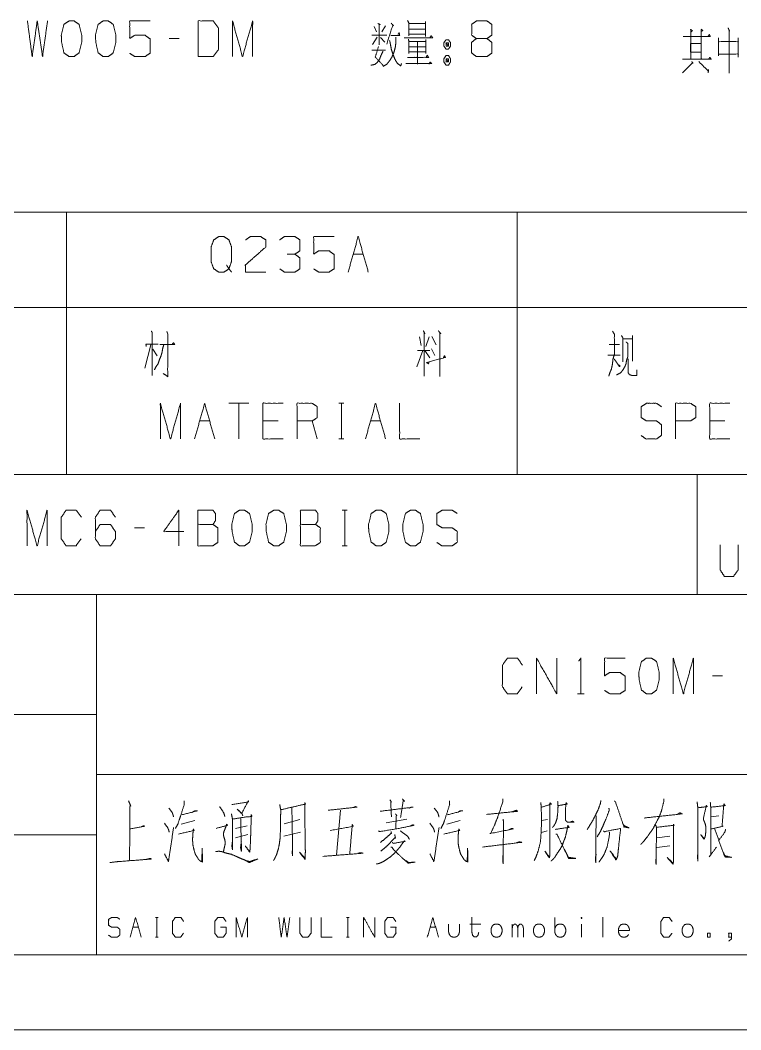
# Model space of a CAD drawing. Header units: millimetres. Extents: x 0 to 420, y 0 to 297.
# Drawn here: x 279.9 to 327.9, y 0 to 67.3 of the extents above; entities that cross this region are included whole.
import ezdxf

# ---------------------------------------------------------------- set-up
doc = ezdxf.new("R2010")
doc.units = ezdxf.units.MM
doc.layers.add('101', color=7, linetype='Continuous', true_color=0xffffff)

msp = doc.modelspace()

# ---------------------------------------------------------------- linework, layer by layer
at = {"layer": '101', "color": 72, "linetype": 'Continuous', "lineweight": 18}
for p, q in [((303.489, 66.838), (303.648, 66.488)), ((304.232, 66.888), (304.002, 66.488)), ((290.502, 66.038), (289.83, 66.038)), ((303.684, 66.138), (303.366, 65.638)), ((303.914, 66.113), (304.196, 65.788)), ((303.33, 65.263), (304.249, 65.263)), ((243, 54.463), (283, 54.463)), ((283, 54.463), (283, 48.113)), ((283, 54.463), (313, 54.463)), ((313, 54.463), (313, 48.113)), ((313, 54.463), (338, 54.463)), ((302.087, 51.675), (302.759, 51.675)), ((243, 48.113), (283, 48.113)), ((283, 48.113), (283, 37)), ((283, 48.113), (313, 48.113)), ((313, 48.113), (313, 37)), ((313, 48.113), (338, 48.113)), ((306.495, 46.175), (306.618, 45.6)), ((307.149, 46.175), (306.936, 45.525)), ((307.325, 46.2), (307.608, 45.625)), ((320.102, 46.025), (320.703, 46.025)), ((320.703, 46.25), (320.703, 44.55)), ((288.601, 45.625), (288.212, 44.075)), ((288.742, 45.35), (289.043, 44.9)), ((306.724, 45.25), (306.318, 44.175)), ((306.371, 45.25), (307.184, 45.25)), ((306.866, 45.25), (307.184, 44.775)), ((307.308, 45.375), (307.52, 44.925)), ((319.147, 45.65), (319.819, 45.65)), ((319.059, 44.95), (319.872, 44.95)), ((295.143, 41.737), (293.8, 41.737)), ((294.472, 41.737), (294.472, 39.362)), ((301.124, 41.737), (301.46, 41.737)), ((301.301, 41.737), (301.301, 39.362)), ((291.859, 40.563), (292.531, 40.563)), ((297.084, 40.563), (296.076, 40.563)), ((299.696, 39.362), (299.36, 40.563)), ((303.242, 40.563), (303.913, 40.563)), ((326.847, 40.563), (325.839, 40.563)), ((301.124, 39.362), (301.46, 39.362)), ((243, 37), (283, 37)), ((283, 37), (313, 37)), ((313, 37), (338, 37)), ((301.345, 34.618), (301.681, 34.618)), ((301.522, 34.618), (301.522, 32.243)), ((288.199, 33.443), (287.527, 33.443)), ((301.345, 32.243), (301.681, 32.243)), ((326.692, 23.585), (326.021, 23.585)), ((317.038, 22.385), (317.463, 22.385)), ((301.247, 14.626), (300.979, 11.625)), ((323.853, 14.454), (323.658, 14.35)), ((326.437, 14.247), (325.925, 14.178)), ((290.64, 13.695), (291.542, 13.936)), ((294.249, 13.419), (295.029, 13.591)), ((298.541, 14.005), (297.492, 13.729)), ((304.295, 13.798), (305.661, 14.04)), ((308.319, 13.695), (309.221, 13.936)), ((315.025, 14.005), (314.635, 13.936)), ((294.249, 12.798), (295.078, 13.005)), ((297.467, 12.901), (298.589, 13.177)), ((315, 13.246), (314.635, 13.143)), ((323.17, 12.901), (322.316, 12.798)), ((322.316, 12.142), (323.17, 12.246)), ((288.913, 7.485), (289.098, 7.485)), ((289.01, 7.485), (289.01, 6.174)), ((301.642, 7.485), (301.827, 7.485)), ((301.74, 7.485), (301.74, 6.174)), ((315.512, 6.519), (315.512, 7.485)), ((318.712, 7.499), (318.712, 6.174)), ((287.411, 6.836), (287.781, 6.836)), ((307.212, 6.836), (307.582, 6.836)), ((309.855, 7.043), (310.587, 7.043)), ((312.684, 6.174), (312.684, 7.043)), ((317.297, 7.043), (317.297, 6.174)), ((288.913, 6.174), (289.098, 6.174)), ((301.642, 6.174), (301.827, 6.174))]:
    msp.add_line(p, q, dxfattribs=at)
at = {"layer": '101', "color": 133, "linetype": 'Continuous', "lineweight": 18}
for p, q in [((235, 37), (415, 37)), ((325, 37), (325, 29)), ((235, 29), (415, 29)), ((285, 29), (285, 5)), ((235, 21), (285, 21)), ((285, 17), (394, 17)), ((235, 13), (285, 13)), ((25, 5), (415, 5)), ((235, 5), (415, 5)), ((0, 0), (420, 0))]:
    msp.add_line(p, q, dxfattribs=at)
at = {"layer": '101', "color": 72, "linetype": 'Continuous', "lineweight": 18}
for points, knots in [([(291.771, 64.838), (292.761, 64.838), (293.114, 65.313), (293.114, 66.738), (292.761, 67.213), (291.771, 67.213), (291.771, 64.838)], [0, 0, 0.142136, 0.227161, 0.43179, 0.516815, 0.658951, 1, 1]), ([(280.389, 67.213), (280.707, 64.838), (281.043, 67.213), (281.396, 64.838), (281.732, 67.213)], [0, 0, 0.249745, 0.499742, 0.750003, 1, 1]), ([(283.496, 64.838), (283.832, 65.088), (284.009, 65.788), (284.009, 66.263), (283.832, 66.988), (283.496, 67.213), (283.16, 67.213), (282.824, 66.988), (282.648, 66.263), (282.665, 65.788), (282.824, 65.088), (283.16, 64.838), (283.496, 64.838)], [0, 0, 0.067527, 0.183972, 0.260584, 0.380942, 0.446141, 0.500308, 0.565504, 0.685864, 0.762529, 0.878309, 0.945834, 1, 1]), ([(285.772, 64.838), (286.108, 65.088), (286.285, 65.788), (286.285, 66.263), (286.108, 66.988), (285.772, 67.213), (285.437, 67.213), (285.101, 66.988), (284.924, 66.263), (284.942, 65.788), (285.101, 65.088), (285.437, 64.838), (285.772, 64.838)], [0, 0, 0.067527, 0.183972, 0.260584, 0.380944, 0.446143, 0.500306, 0.565505, 0.685864, 0.762529, 0.87831, 0.945837, 1, 1]), ([(287.201, 65.063), (287.536, 64.838), (288.226, 64.838), (288.561, 65.063), (288.561, 66.013), (288.226, 66.263), (287.536, 66.263), (287.201, 66.038), (287.201, 67.213), (288.561, 67.213)], [0, 0, 0.062227, 0.168342, 0.230571, 0.376816, 0.441267, 0.547382, 0.609609, 0.79049, 1, 1]), ([(294.048, 64.838), (294.048, 67.213), (294.719, 64.838), (295.391, 67.213), (295.391, 64.838)], [0, 0, 0.245192, 0.5, 0.754808, 1, 1]), ([(303.737, 67.038), (303.896, 66.963), (303.825, 67.013), (303.825, 65.613), (303.825, 66.263), (303.33, 66.263), (304.32, 66.263)], [0, 0, 0.046313, 0.069117, 0.437817, 0.608999, 0.739332, 1, 1]), ([(304.621, 67.063), (304.78, 66.888), (304.727, 66.938), (304.32, 65.663)], [0, 0, 0.143532, 0.187763, 1, 1]), ([(305.713, 67.238), (305.801, 67.063), (305.801, 66.213), (305.801, 66.338), (306.897, 66.338), (306.897, 66.188), (306.897, 67.163), (306.897, 67.038), (305.801, 67.038), (306.897, 67.038), (306.897, 66.663), (305.801, 66.663)], [0, 0, 0.027307, 0.1457, 0.163111, 0.315748, 0.336641, 0.472445, 0.489856, 0.642493, 0.79513, 0.847363, 1, 1]), ([(310.301, 66.038), (309.983, 66.263), (309.983, 66.988), (310.301, 67.213), (310.99, 67.213), (311.326, 66.988), (311.326, 66.263), (310.99, 66.038), (310.301, 66.038), (309.965, 65.788), (309.965, 65.088), (310.301, 64.838), (310.99, 64.838), (311.326, 65.063), (311.326, 65.788), (310.99, 66.038)], [0, 0, 0.047572, 0.136084, 0.183656, 0.267813, 0.317164, 0.405676, 0.455028, 0.539184, 0.590296, 0.675755, 0.726867, 0.811023, 0.860375, 0.948886, 1, 1]), ([(324.559, 66.659), (324.682, 66.559), (324.576, 66.459), (324.576, 66.659), (324.576, 64.659), (324.576, 66.184), (324.064, 66.184), (325.884, 66.184), (325.266, 66.184), (325.266, 66.634), (325.266, 64.659), (325.266, 65.709), (324.559, 65.709), (324.559, 65.134), (325.266, 65.134), (325.266, 64.659), (324.028, 64.659), (325.937, 64.659), (325.849, 64.784), (325.76, 64.659)], [0, 0, 0.009717, 0.01862, 0.030835, 0.152988, 0.24613, 0.277436, 0.388628, 0.426411, 0.453896, 0.574522, 0.638653, 0.681834, 0.716953, 0.760134, 0.789145, 0.864712, 0.9813, 0.99065, 1, 1]), ([(325.283, 66.509), (325.372, 66.584), (325.266, 66.659)], [0, 0, 0.471571, 1, 1]), ([(327.065, 66.759), (327.153, 66.534), (327.135, 66.584), (327.135, 63.734), (327.135, 65.009), (326.464, 65.009), (327.736, 65.009), (327.736, 64.809), (327.736, 66.084), (327.736, 65.834), (326.428, 65.834), (326.428, 66.084), (326.428, 64.884)], [0, 0, 0.022286, 0.027175, 0.289922, 0.407466, 0.469387, 0.586708, 0.605147, 0.722691, 0.745739, 0.866322, 0.88937, 1, 1]), ([(304.939, 66.138), (304.939, 65.838), (304.903, 65.513), (304.815, 65.163), (304.674, 64.813), (304.514, 64.563), (304.338, 64.338), (304.09, 64.188)], [0, 0, 0.134098, 0.280225, 0.44158, 0.610312, 0.742764, 0.870658, 1, 1]), ([(304.585, 66.238), (305.186, 66.238), (305.151, 66.438), (305.08, 66.313)], [0, 0, 0.634143, 0.848463, 1, 1]), ([(305.483, 66.088), (307.374, 66.088), (307.286, 66.238), (307.197, 66.088)], [0, 0, 0.844514, 0.922255, 1, 1]), ([(305.766, 65.988), (305.801, 65.863), (305.801, 65.038), (305.801, 65.163), (306.932, 65.163), (306.932, 65.038), (306.932, 65.963), (306.932, 65.838), (305.801, 65.838), (305.801, 65.488), (306.932, 65.488), (306.367, 65.488), (306.367, 65.838), (306.367, 64.338), (306.367, 64.788), (305.695, 64.788), (307.109, 64.788), (307.021, 64.938), (306.95, 64.788)], [0, 0, 0.011506, 0.084582, 0.095654, 0.195851, 0.206923, 0.288856, 0.299928, 0.400126, 0.431127, 0.531325, 0.581424, 0.612426, 0.745291, 0.78515, 0.844642, 0.96989, 0.985312, 1, 1]), ([(308.431, 65.963), (308.272, 65.963), (308.131, 65.763), (308.131, 65.538), (308.272, 65.338), (308.431, 65.338), (308.573, 65.538), (308.573, 65.763), (308.431, 65.963)], [0, 0, 0.091013, 0.231147, 0.359873, 0.500007, 0.59102, 0.731147, 0.859873, 1, 1]), ([(325.725, 66.184), (325.813, 66.309), (325.866, 66.184)], [0, 0, 0.529966, 1, 1]), ([(303.772, 65.513), (303.56, 64.813), (304.09, 64.238)], [0, 0, 0.48324, 1, 1]), ([(304.514, 65.913), (304.567, 65.663), (304.621, 65.363), (304.727, 65.013), (304.868, 64.663), (305.027, 64.388), (305.257, 64.213), (305.31, 64.388)], [0, 0, 0.122115, 0.267689, 0.442436, 0.622811, 0.774617, 0.912627, 1, 1]), ([(308.272, 65.538), (308.431, 65.538), (308.272, 65.763), (308.272, 65.538)], [0, 0, 0.241164, 0.658904, 1, 1]), ([(308.431, 65.538), (308.431, 65.763), (308.272, 65.763)], [0, 0, 0.585813, 1, 1]), ([(304.073, 65.188), (303.931, 64.888), (303.843, 64.663), (303.684, 64.438), (303.525, 64.313), (303.26, 64.263)], [0, 0, 0.251052, 0.434043, 0.642634, 0.795771, 1, 1]), ([(308.573, 64.688), (308.431, 64.913), (308.272, 64.913), (308.131, 64.688), (308.131, 64.488), (308.272, 64.263), (308.431, 64.263), (308.573, 64.488), (308.573, 64.688)], [0, 0, 0.149195, 0.238509, 0.38771, 0.5, 0.649201, 0.738515, 0.88771, 1, 1]), ([(308.272, 64.688), (308.272, 64.488), (308.431, 64.488)], [0, 0, 0.556982, 1, 1]), ([(308.431, 64.688), (308.272, 64.688), (308.431, 64.488), (308.431, 64.688)], [0, 0, 0.25882, 0.6746, 1, 1]), ([(305.589, 64.388), (307.304, 64.388), (307.215, 64.488), (307.144, 64.338)], [0, 0, 0.851381, 0.917656, 1, 1]), ([(324.647, 64.509), (324.718, 64.384), (324.7, 64.434), (324.028, 63.759)], [0, 0, 0.125006, 0.171163, 1, 1]), ([(325.106, 64.509), (325.76, 63.859), (325.76, 63.984), (325.725, 63.759)], [0, 0, 0.723286, 0.82134, 1, 1]), ([(293.653, 50.95), (293.812, 50.7), (293.476, 50.475), (293.14, 50.475), (292.804, 50.7), (292.628, 51.175), (292.628, 52.15), (292.804, 52.625), (293.14, 52.85), (293.476, 52.85), (293.812, 52.625), (293.989, 52.15), (293.989, 51.2), (293.812, 50.7), (293.989, 50.475)], [0, 0, 0.043279, 0.102317, 0.151367, 0.210407, 0.284429, 0.426831, 0.500853, 0.559894, 0.608944, 0.667982, 0.742004, 0.880755, 0.958211, 1, 1]), ([(294.922, 52.625), (295.24, 52.85), (295.929, 52.85), (296.265, 52.625), (296.265, 52.15), (294.904, 50.95), (294.922, 50.475), (296.265, 50.475)], [0, 0, 0.069691, 0.192979, 0.265274, 0.350227, 0.674741, 0.759752, 1, 1]), ([(298.206, 51.675), (298.542, 51.9), (298.542, 52.625), (298.206, 52.85), (297.516, 52.85), (297.181, 52.625)], [0, 0, 0.153872, 0.429851, 0.583723, 0.846122, 1, 1]), ([(299.457, 50.7), (299.793, 50.475), (300.482, 50.475), (300.818, 50.7), (300.818, 51.65), (300.482, 51.9), (299.793, 51.9), (299.457, 51.675), (299.457, 52.85), (300.818, 52.85)], [0, 0, 0.062229, 0.168345, 0.230571, 0.376816, 0.441264, 0.547379, 0.609609, 0.79049, 1, 1]), ([(297.198, 50.7), (297.516, 50.475), (298.206, 50.475), (298.542, 50.7), (298.542, 51.425), (298.206, 51.675), (297.693, 51.675)], [0, 0, 0.124123, 0.34369, 0.472445, 0.703376, 0.836727, 1, 1]), ([(288.636, 46.55), (288.707, 46.45), (288.707, 43.6)], [0, 0, 0.041199, 1, 1]), ([(289.679, 46.525), (289.732, 46.375), (289.732, 43.525), (289.432, 43.725)], [0, 0, 0.047209, 0.892896, 1, 1]), ([(306.76, 46.575), (306.866, 46.375), (306.813, 46.45), (306.813, 43.55)], [0, 0, 0.070344, 0.098885, 1, 1]), ([(307.75, 46.575), (307.926, 46.375), (307.856, 46.45), (307.856, 43.525)], [0, 0, 0.081006, 0.11229, 1, 1]), ([(319.359, 46.55), (319.483, 46.35), (319.483, 45), (319.395, 44.7), (319.359, 44.375), (319.289, 44.025), (319.2, 43.825), (319.112, 43.55)], [0, 0, 0.076125, 0.513098, 0.614331, 0.720148, 0.835726, 0.906504, 1, 1]), ([(289.22, 45.65), (290.209, 45.65), (290.121, 45.775), (290.015, 45.65)], [0, 0, 0.757413, 0.874554, 1, 1]), ([(320.261, 45.825), (320.385, 45.725), (320.385, 44.85), (320.296, 44.6), (320.261, 44.375), (320.19, 44.2), (320.049, 43.95), (319.907, 43.775), (319.624, 43.625)], [0, 0, 0.062435, 0.405831, 0.509895, 0.599279, 0.673351, 0.786072, 0.874364, 1, 1]), ([(319.96, 46.25), (320.049, 46.1), (320.049, 44.5)], [0, 0, 0.098129, 1, 1]), ([(288.3, 45.525), (288.283, 45.675), (289.096, 45.675)], [0, 0, 0.156667, 1, 1]), ([(289.467, 45.625), (289.396, 45.375), (289.361, 45.15), (289.29, 44.9), (289.184, 44.65), (289.096, 44.375), (288.954, 44.175), (288.848, 43.975)], [0, 0, 0.146031, 0.274053, 0.420084, 0.572724, 0.735083, 0.872755, 1, 1]), ([(307.149, 44.5), (307.096, 44.375), (306.989, 44.45), (308.227, 44.8), (308.174, 44.925), (308.103, 44.775)], [0, 0, 0.073272, 0.143369, 0.837239, 0.91051, 1, 1]), ([(319.465, 44.7), (319.819, 44.175), (319.872, 44.225), (319.731, 44.325)], [0, 0, 0.720064, 0.802978, 1, 1]), ([(320.402, 44.7), (320.402, 43.775), (320.491, 43.65), (320.632, 43.6), (320.985, 43.6), (320.985, 43.975)], [0, 0, 0.472764, 0.551003, 0.627661, 0.808338, 1, 1]), ([(289.247, 39.362), (289.247, 41.737), (289.919, 39.362), (290.59, 41.737), (290.59, 39.362)], [0, 0, 0.245192, 0.5, 0.754808, 1, 1]), ([(297.42, 39.362), (296.076, 39.362), (296.076, 41.737), (297.42, 41.737)], [0, 0, 0.26539, 0.73461, 1, 1]), ([(298.353, 39.362), (298.353, 41.737), (299.36, 41.737), (299.696, 41.513), (299.696, 40.788), (299.36, 40.563), (298.353, 40.563)], [0, 0, 0.400952, 0.571034, 0.639278, 0.761674, 0.829918, 1, 1]), ([(305.182, 41.737), (305.182, 39.362), (306.526, 39.362)], [0, 0, 0.638733, 1, 1]), ([(321.269, 39.588), (321.604, 39.362), (322.294, 39.362), (322.63, 39.613), (322.63, 40.313), (322.294, 40.563), (321.622, 40.563), (321.269, 40.788), (321.269, 41.513), (321.622, 41.737), (322.294, 41.737), (322.63, 41.513)], [0, 0, 0.068037, 0.184055, 0.25452, 0.372335, 0.4428, 0.555844, 0.626371, 0.748393, 0.81892, 0.931964, 1, 1]), ([(323.563, 39.362), (323.563, 41.737), (324.57, 41.737), (324.906, 41.513), (324.906, 40.788), (324.553, 40.563), (323.563, 40.563)], [0, 0, 0.401147, 0.571311, 0.639588, 0.762044, 0.832821, 1, 1]), ([(327.183, 39.362), (325.839, 39.362), (325.839, 41.737), (327.183, 41.737)], [0, 0, 0.26539, 0.73461, 1, 1]), ([(280.362, 32.243), (280.362, 34.618), (281.034, 32.243), (281.705, 34.618), (281.705, 32.243)], [0, 0, 0.245192, 0.5, 0.754808, 1, 1]), ([(283.964, 32.718), (283.628, 32.243), (282.974, 32.243), (282.638, 32.718), (282.638, 34.143), (282.974, 34.618), (283.646, 34.618), (283.982, 34.143)], [0, 0, 0.114567, 0.243366, 0.357935, 0.638584, 0.753154, 0.885433, 1, 1]), ([(284.915, 33.193), (285.233, 33.668), (285.922, 33.668), (286.258, 33.193), (286.258, 32.718), (285.922, 32.243), (285.233, 32.243), (284.915, 32.718), (284.915, 34.143), (285.233, 34.618), (285.922, 34.618), (286.258, 34.143)], [0, 0, 0.076964, 0.169762, 0.248074, 0.312019, 0.39033, 0.483128, 0.560092, 0.751927, 0.828891, 0.921688, 1, 1]), ([(290.811, 33.193), (289.468, 33.193), (290.475, 34.618), (290.475, 32.243)], [0, 0, 0.245869, 0.565294, 1, 1]), ([(291.744, 33.668), (291.744, 34.618), (292.752, 34.618), (292.911, 34.393), (292.911, 33.918), (292.752, 33.668), (291.744, 33.668), (291.744, 32.243), (292.734, 32.243), (293.07, 32.468), (293.07, 33.443), (292.752, 33.668)], [0, 0, 0.115917, 0.238845, 0.272468, 0.330427, 0.366583, 0.489512, 0.663388, 0.78416, 0.833484, 0.952452, 1, 1]), ([(294.851, 32.243), (295.187, 32.493), (295.364, 33.193), (295.364, 33.668), (295.187, 34.393), (294.851, 34.618), (294.516, 34.618), (294.18, 34.393), (294.003, 33.668), (294.021, 33.193), (294.18, 32.493), (294.516, 32.243), (294.851, 32.243)], [0, 0, 0.067524, 0.18397, 0.260583, 0.380943, 0.446139, 0.500306, 0.565503, 0.685862, 0.762528, 0.878309, 0.945833, 1, 1]), ([(297.128, 32.243), (297.464, 32.493), (297.64, 33.193), (297.64, 33.668), (297.464, 34.393), (297.128, 34.618), (296.792, 34.618), (296.456, 34.393), (296.28, 33.668), (296.297, 33.193), (296.456, 32.493), (296.792, 32.243), (297.128, 32.243)], [0, 0, 0.067527, 0.183972, 0.260584, 0.380943, 0.446142, 0.500305, 0.565504, 0.685864, 0.762529, 0.87831, 0.945837, 1, 1]), ([(298.574, 33.668), (298.574, 34.618), (299.581, 34.618), (299.74, 34.393), (299.74, 33.918), (299.581, 33.668), (298.574, 33.668), (298.574, 32.243), (299.563, 32.243), (299.899, 32.468), (299.899, 33.443), (299.581, 33.668)], [0, 0, 0.115917, 0.238845, 0.272468, 0.330427, 0.366583, 0.489512, 0.663388, 0.78416, 0.833484, 0.952452, 1, 1]), ([(303.957, 32.243), (304.293, 32.493), (304.47, 33.193), (304.47, 33.668), (304.293, 34.393), (303.957, 34.618), (303.622, 34.618), (303.286, 34.393), (303.109, 33.668), (303.127, 33.193), (303.286, 32.493), (303.622, 32.243), (303.957, 32.243)], [0, 0, 0.067524, 0.18397, 0.260583, 0.380943, 0.446139, 0.500306, 0.565503, 0.685862, 0.762528, 0.878309, 0.945833, 1, 1]), ([(306.234, 32.243), (306.57, 32.493), (306.746, 33.193), (306.746, 33.668), (306.57, 34.393), (306.234, 34.618), (305.898, 34.618), (305.562, 34.393), (305.385, 33.668), (305.403, 33.193), (305.562, 32.493), (305.898, 32.243), (306.234, 32.243)], [0, 0, 0.067524, 0.18397, 0.260583, 0.380943, 0.446139, 0.500306, 0.565503, 0.685862, 0.762528, 0.878309, 0.945833, 1, 1]), ([(307.662, 32.468), (307.998, 32.243), (308.687, 32.243), (309.023, 32.493), (309.023, 33.193), (308.687, 33.443), (308.015, 33.443), (307.662, 33.668), (307.662, 34.393), (308.015, 34.618), (308.687, 34.618), (309.023, 34.393)], [0, 0, 0.068037, 0.184056, 0.254519, 0.372335, 0.442798, 0.555842, 0.62637, 0.748394, 0.818922, 0.931966, 1, 1]), ([(326.539, 32.299), (326.539, 30.621), (326.82, 30.202), (327.413, 30.202), (327.725, 30.621), (327.725, 32.299)], [0, 0, 0.337151, 0.438599, 0.557782, 0.662849, 1, 1]), ([(313.352, 22.86), (313.016, 22.385), (312.362, 22.385), (312.026, 22.86), (312.026, 24.285), (312.362, 24.76), (313.033, 24.76), (313.369, 24.285)], [0, 0, 0.114569, 0.243367, 0.357936, 0.638583, 0.753153, 0.885431, 1, 1]), ([(314.302, 22.385), (314.302, 24.76), (315.646, 22.385), (315.646, 24.76)], [0, 0, 0.317574, 0.682426, 1, 1]), ([(317.109, 24.56), (317.25, 24.76), (317.25, 22.385)], [0, 0, 0.093491, 1, 1]), ([(318.838, 22.61), (319.173, 22.385), (319.863, 22.385), (320.199, 22.61), (320.199, 23.56), (319.863, 23.81), (319.173, 23.81), (318.838, 23.585), (318.838, 24.76), (320.199, 24.76)], [0, 0, 0.062229, 0.168345, 0.230571, 0.376816, 0.441264, 0.547379, 0.609609, 0.79049, 1, 1]), ([(321.963, 22.385), (322.298, 22.635), (322.475, 23.335), (322.475, 23.81), (322.298, 24.535), (321.963, 24.76), (321.627, 24.76), (321.291, 24.535), (321.114, 23.81), (321.132, 23.335), (321.291, 22.635), (321.627, 22.385), (321.963, 22.385)], [0, 0, 0.067527, 0.183972, 0.260584, 0.380943, 0.446142, 0.500305, 0.565504, 0.685864, 0.762529, 0.87831, 0.945837, 1, 1]), ([(323.408, 22.385), (323.408, 24.76), (324.08, 22.385), (324.752, 24.76), (324.752, 22.385)], [0, 0, 0.245192, 0.5, 0.754808, 1, 1]), ([(287.128, 15.247), (287.274, 14.902), (287.226, 15.006), (287.201, 14.281), (287.201, 12.246), (287.177, 11.28)], [0, 0, 0.088891, 0.116032, 0.287978, 0.770794, 1, 1]), ([(290.835, 15.247), (290.835, 15.006), (290.591, 14.247), (290.42, 13.729), (290.249, 13.419)], [0, 0, 0.124612, 0.535976, 0.817159, 1, 1]), ([(293.2, 14.868), (293.468, 14.454), (293.541, 14.212)], [0, 0, 0.661595, 1, 1]), ([(294.005, 15.006), (295.127, 15.178), (295.102, 15.247), (294.663, 14.419), (294.371, 14.695), (294.688, 14.385), (294.736, 14.247)], [0, 0, 0.361753, 0.385074, 0.683733, 0.811934, 0.953357, 1, 1]), ([(297.199, 15.006), (297.272, 14.592), (297.248, 14.178), (297.248, 13.453), (297.223, 12.798), (297.175, 12.418), (297.102, 12.039), (296.98, 11.659), (296.882, 11.452), (296.784, 11.28)], [0, 0, 0.110336, 0.219176, 0.409317, 0.581468, 0.681885, 0.783317, 0.887931, 0.947989, 1, 1]), ([(297.272, 14.661), (298.906, 15.04), (298.858, 15.144), (298.858, 14.626), (298.882, 13.212), (298.882, 12.384), (298.906, 11.866), (298.882, 11.521), (298.882, 11.349), (298.516, 11.832), (298.858, 11.452)], [0, 0, 0.250211, 0.267275, 0.344454, 0.55544, 0.678925, 0.756189, 0.80777, 0.833496, 0.923863, 1, 1]), ([(298.004, 14.799), (298.053, 12.073), (298.053, 11.59), (298.028, 11.797), (298.053, 12.211)], [0, 0, 0.711345, 0.837386, 0.891777, 1, 1]), ([(300.418, 14.626), (302.345, 14.833), (302.247, 14.868), (302.076, 14.799)], [0, 0, 0.870762, 0.917258, 1, 1]), ([(303.881, 14.557), (306.076, 14.833), (305.954, 14.833), (305.807, 14.764)], [0, 0, 0.886329, 0.935184, 1, 1]), ([(304.539, 15.316), (304.637, 15.178), (304.588, 15.178), (304.637, 14.178)], [0, 0, 0.138589, 0.178592, 1, 1]), ([(305.368, 15.385), (305.515, 15.213), (305.417, 15.282), (305.246, 14.143)], [0, 0, 0.151118, 0.230947, 1, 1]), ([(308.514, 15.247), (308.514, 15.006), (308.27, 14.247), (308.099, 13.729), (307.929, 13.419)], [0, 0, 0.124612, 0.535976, 0.817159, 1, 1]), ([(312.05, 15.385), (312.05, 15.178), (311.733, 14.212), (311.513, 13.66), (311.245, 13.074), (311.196, 13.074), (312.757, 13.384), (312.66, 13.419), (312.44, 13.315)], [0, 0, 0.046524, 0.275032, 0.408545, 0.553501, 0.564465, 0.92219, 0.945453, 1, 1]), ([(314.586, 15.144), (314.61, 14.868), (314.635, 14.005), (314.61, 13.177), (314.561, 12.522), (314.415, 11.935), (314.269, 11.521), (314.147, 11.28)], [0, 0, 0.070329, 0.28934, 0.499598, 0.66644, 0.819873, 0.931329, 1, 1]), ([(314.659, 14.833), (315.293, 15.04), (315.196, 15.109), (315.196, 11.763), (315.171, 11.521), (315.147, 11.452), (314.854, 11.901), (315.147, 11.521)], [0, 0, 0.122094, 0.143965, 0.756447, 0.800872, 0.814266, 0.912285, 1, 1]), ([(315.708, 15.213), (315.732, 14.868), (315.708, 14.419), (315.659, 14.04), (315.561, 13.764), (315.439, 13.557), (315.366, 13.488)], [0, 0, 0.190955, 0.438946, 0.650198, 0.811822, 0.94447, 1, 1]), ([(315.757, 14.937), (316.342, 15.04), (316.269, 15.144), (316.22, 14.626), (316.22, 14.178), (316.244, 13.936), (316.366, 13.833), (316.805, 13.833), (316.708, 13.902), (316.537, 13.833)], [0, 0, 0.209703, 0.254415, 0.437769, 0.595975, 0.681595, 0.738019, 0.892888, 0.935041, 1, 1]), ([(318.585, 15.282), (318.561, 15.109), (318.39, 14.626), (318.219, 14.281), (318, 13.867), (317.829, 13.591), (317.683, 13.35)], [0, 0, 0.081145, 0.319756, 0.499049, 0.717311, 0.868474, 1, 1]), ([(319.488, 15.247), (319.561, 15.178), (320.122, 13.522), (320.463, 13.453), (320.146, 13.591), (320.049, 13.729)], [0, 0, 0.037082, 0.681737, 0.810185, 0.937687, 1, 1]), ([(322.779, 15.385), (322.779, 15.213), (322.633, 14.626), (322.487, 14.212), (322.34, 13.936), (322.072, 13.419), (321.682, 12.867), (321.414, 12.522), (321.243, 12.349)], [0, 0, 0.049752, 0.224095, 0.350741, 0.440842, 0.608969, 0.803946, 0.929998, 1, 1]), ([(324.998, 15.178), (325.047, 14.764), (325.047, 11.245), (325.023, 11.521), (325.047, 11.832)], [0, 0, 0.092137, 0.86992, 0.931161, 1, 1]), ([(325.071, 14.799), (325.681, 14.868), (325.608, 14.937), (325.413, 14.074), (325.413, 14.005), (325.462, 13.902), (325.535, 13.729), (325.584, 13.488), (325.584, 13.281), (325.559, 13.039), (325.535, 12.867), (325.462, 12.694), (325.242, 13.005), (325.462, 12.729)], [0, 0, 0.163216, 0.189965, 0.42515, 0.443501, 0.473931, 0.523766, 0.589292, 0.644345, 0.7089, 0.755234, 0.805069, 0.906205, 1, 1]), ([(325.876, 15.144), (325.901, 14.833), (325.901, 11.659), (325.803, 11.521), (326.291, 12.177)], [0, 0, 0.069653, 0.779472, 0.817267, 1, 1]), ([(325.925, 14.833), (326.876, 14.937), (326.779, 15.04), (326.657, 13.557), (326.73, 13.557), (325.949, 13.384)], [0, 0, 0.276542, 0.317649, 0.747834, 0.768982, 1, 1]), ([(289.81, 14.764), (290.03, 14.488), (290.079, 14.35), (290.127, 14.178)], [0, 0, 0.519919, 0.73571, 1, 1]), ([(290.664, 14.316), (291.713, 14.592), (291.542, 14.592), (291.371, 14.488)], [0, 0, 0.745411, 0.862774, 1, 1]), ([(293.98, 14.385), (294.053, 14.005), (294.053, 12.004), (294.005, 12.246), (294.053, 12.591)], [0, 0, 0.129595, 0.800553, 0.883167, 1, 1]), ([(294.053, 14.04), (294.932, 14.178), (295.346, 14.212), (295.297, 14.35), (295.273, 13.281), (295.249, 12.625), (295.224, 12.073), (295.2, 11.832), (294.907, 12.246)], [0, 0, 0.19844, 0.29133, 0.324006, 0.56283, 0.709269, 0.832622, 0.88681, 1, 1]), ([(304.905, 14.385), (305.003, 14.281), (304.954, 14.247), (304.929, 13.419)], [0, 0, 0.138047, 0.196037, 1, 1]), ([(307.49, 14.764), (307.709, 14.488), (307.758, 14.35), (307.807, 14.178)], [0, 0, 0.519919, 0.73571, 1, 1]), ([(308.343, 14.316), (309.392, 14.592), (309.221, 14.592), (309.051, 14.488)], [0, 0, 0.745418, 0.86277, 1, 1]), ([(310.977, 14.35), (313.05, 14.557), (312.952, 14.626), (312.684, 14.523)], [0, 0, 0.836554, 0.884532, 1, 1]), ([(318.268, 14.247), (318.244, 11.142), (318.219, 11.418), (318.268, 11.694)], [0, 0, 0.847819, 0.923473, 1, 1]), ([(319.122, 14.764), (319.146, 14.626), (318.927, 14.04), (318.829, 13.833), (318.683, 13.488), (318.536, 13.177), (318.341, 12.867)], [0, 0, 0.067376, 0.36846, 0.478481, 0.658656, 0.823687, 1, 1]), ([(321.462, 14.109), (323.999, 14.385), (323.853, 14.454)], [0, 0, 0.940373, 1, 1]), ([(287.226, 13.384), (288.201, 13.557), (288.128, 13.591), (287.957, 13.522)], [0, 0, 0.788943, 0.853361, 1, 1]), ([(289.518, 13.764), (289.737, 13.453), (289.786, 13.35), (289.835, 13.177)], [0, 0, 0.564231, 0.734008, 1, 1]), ([(289.518, 11.728), (289.786, 11.211), (290.127, 13.488)], [0, 0, 0.202025, 1, 1]), ([(292.956, 13.419), (293.736, 13.626), (293.663, 13.695), (293.59, 13.488), (293.468, 13.177), (293.444, 13.039), (293.468, 12.867), (293.541, 12.66), (293.566, 12.418), (293.492, 12.073), (293.444, 11.866)], [0, 0, 0.288064, 0.323943, 0.402265, 0.521269, 0.571261, 0.63341, 0.711732, 0.798322, 0.924133, 1, 1]), ([(294.614, 14.074), (294.614, 13.212), (294.639, 12.384), (294.639, 11.901), (294.59, 12.142), (294.639, 12.556)], [0, 0, 0.304008, 0.595981, 0.766226, 0.853067, 1, 1]), ([(300.564, 13.281), (302.101, 13.557), (302.028, 13.66), (301.857, 11.694)], [0, 0, 0.426351, 0.460965, 1, 1]), ([(303.783, 13.246), (303.856, 13.212), (303.905, 13.212), (305.149, 13.419), (306.149, 13.626), (306.076, 13.66), (305.905, 13.591)], [0, 0, 0.030219, 0.048442, 0.519512, 0.900991, 0.93121, 1, 1]), ([(307.197, 13.764), (307.416, 13.453), (307.465, 13.35), (307.514, 13.177)], [0, 0, 0.564239, 0.734012, 1, 1]), ([(307.197, 11.728), (307.465, 11.211), (307.807, 13.488)], [0, 0, 0.202027, 1, 1]), ([(312.074, 14.04), (312.099, 13.867), (312.074, 11.073), (312.05, 11.349), (312.074, 11.694)], [0, 0, 0.048504, 0.826565, 0.903707, 1, 1]), ([(315.537, 13.35), (316.464, 13.488), (316.391, 13.626), (316.318, 13.246), (316.22, 12.832), (316.122, 12.591), (316.025, 12.315), (315.878, 12.039), (315.683, 11.763), (315.537, 11.521), (315.391, 11.349), (315.269, 11.245)], [0, 0, 0.248088, 0.28944, 0.391759, 0.504363, 0.573317, 0.650816, 0.73352, 0.823008, 0.897766, 0.957654, 1, 1]), ([(322.243, 13.626), (322.292, 13.488), (322.267, 11.211), (322.267, 11.004), (322.243, 11.211), (322.267, 11.452)], [0, 0, 0.047497, 0.786427, 0.853598, 0.921235, 1, 1]), ([(322.292, 13.488), (323.414, 13.626), (323.414, 13.695), (323.462, 13.626), (323.414, 13.591), (323.414, 11.176), (323.389, 11.038), (322.999, 11.487), (323.389, 11.107)], [0, 0, 0.224398, 0.238094, 0.254868, 0.266729, 0.746112, 0.77393, 0.891944, 1, 1]), ([(290.444, 13.039), (291.493, 13.281), (291.444, 13.384), (291.42, 13.143), (291.396, 12.798), (291.396, 12.556), (291.42, 12.28), (291.518, 11.866), (291.591, 11.659), (291.688, 11.521), (291.786, 11.349), (291.908, 11.245), (292.054, 11.176), (292.03, 12.108), (292.005, 11.245)], [0, 0, 0.198341, 0.219427, 0.264158, 0.327895, 0.3724, 0.423461, 0.501845, 0.542306, 0.573453, 0.609975, 0.639452, 0.669269, 0.84099, 1, 1]), ([(304.612, 13.212), (304.637, 13.074), (304.588, 13.074), (304.295, 12.798), (303.905, 12.487)], [0, 0, 0.128573, 0.17333, 0.54243, 1, 1]), ([(304.856, 13.005), (304.905, 12.763), (304.856, 12.798), (304.515, 12.418), (304.222, 12.142), (303.929, 11.901)], [0, 0, 0.154138, 0.191518, 0.510905, 0.762591, 1, 1]), ([(305.222, 13.246), (305.71, 12.901), (305.832, 12.694)], [0, 0, 0.713213, 1, 1]), ([(308.124, 13.039), (309.173, 13.281), (309.124, 13.384), (309.099, 13.143), (309.075, 12.798), (309.075, 12.556), (309.099, 12.28), (309.197, 11.866), (309.27, 11.659), (309.368, 11.521), (309.465, 11.349), (309.587, 11.245), (309.734, 11.176), (309.709, 12.108), (309.685, 11.245)], [0, 0, 0.198341, 0.219426, 0.264158, 0.327895, 0.3724, 0.423461, 0.501845, 0.542305, 0.57345, 0.609972, 0.639449, 0.66927, 0.84099, 1, 1]), ([(315.586, 13.039), (315.659, 13.039), (316.439, 11.418), (316.927, 11.418), (316.439, 11.487), (316.147, 12.039)], [0, 0, 0.021039, 0.538448, 0.678706, 0.82036, 1, 1]), ([(319.146, 13.177), (319.17, 13.039), (319, 12.177), (318.805, 11.694), (318.634, 11.418), (318.463, 11.176)], [0, 0, 0.064861, 0.471802, 0.712904, 0.863112, 1, 1]), ([(318.756, 13.246), (318.829, 13.177), (318.878, 13.212), (319.902, 13.419), (319.756, 12.073), (319.707, 11.59), (319.634, 11.383), (319.585, 11.314), (319.195, 11.935), (319.609, 11.383)], [0, 0, 0.021075, 0.033595, 0.252602, 0.536206, 0.63793, 0.683936, 0.701643, 0.855333, 1, 1]), ([(326.145, 13.419), (326.852, 11.521), (327.291, 11.487), (326.852, 11.59), (326.754, 11.797)], [0, 0, 0.643821, 0.783835, 0.927246, 1, 1]), ([(326.901, 13.35), (326.828, 13.143), (326.413, 12.591)], [0, 0, 0.241282, 1, 1]), ([(304.685, 12.487), (304.759, 12.418), (305.539, 12.556), (305.49, 12.591), (305.198, 12.177), (305.027, 11.97), (304.832, 11.763), (304.612, 11.556), (304.368, 11.383), (304.1, 11.211), (303.881, 11.107), (303.637, 11.038)], [0, 0, 0.029336, 0.260529, 0.277957, 0.425844, 0.50411, 0.587085, 0.675092, 0.762231, 0.855274, 0.926064, 1, 1]), ([(304.588, 12.177), (304.661, 12.177), (304.807, 11.97), (305.344, 11.452), (305.759, 11.107), (306.222, 11.176), (305.783, 11.142), (305.588, 11.28)], [0, 0, 0.026517, 0.118384, 0.388536, 0.584008, 0.7538, 0.913392, 1, 1]), ([(310.708, 12.177), (313.294, 12.487), (313.172, 12.522), (312.952, 12.453)], [0, 0, 0.879479, 0.922284, 1, 1]), ([(292.931, 11.866), (293.127, 11.901), (293.346, 11.866), (293.663, 11.763), (293.98, 11.694), (294.444, 11.487), (294.858, 11.314), (295.175, 11.142), (295.736, 11.383), (295.175, 11.211), (294.907, 11.28)], [0, 0, 0.051192, 0.108601, 0.194771, 0.278606, 0.409731, 0.525759, 0.619013, 0.776803, 0.92843, 1, 1]), ([(300.076, 11.556), (302.735, 11.763), (302.613, 11.797), (302.394, 11.763)], [0, 0, 0.884285, 0.926313, 1, 1]), ([(285.884, 11.142), (286.47, 11.211), (287.884, 11.314), (288.64, 11.383), (288.567, 11.418), (288.299, 11.349)], [0, 0, 0.188617, 0.642502, 0.885462, 0.911348, 1, 1]), ([(285.801, 6.298), (285.987, 6.174), (286.367, 6.174), (286.552, 6.312), (286.552, 6.698), (286.367, 6.836), (285.996, 6.836), (285.801, 6.961), (285.801, 7.361), (285.996, 7.485), (286.367, 7.485), (286.552, 7.361)], [0, 0, 0.068034, 0.184057, 0.25452, 0.372334, 0.442797, 0.555846, 0.626371, 0.748393, 0.818918, 0.931966, 1, 1]), ([(290.786, 6.436), (290.6, 6.174), (290.239, 6.174), (290.054, 6.436), (290.054, 7.223), (290.239, 7.485), (290.61, 7.485), (290.795, 7.223)], [0, 0, 0.114569, 0.243366, 0.357935, 0.638584, 0.753153, 0.885431, 1, 1]), ([(293.253, 6.836), (293.624, 6.836), (293.624, 6.436), (293.439, 6.174), (293.058, 6.174), (292.873, 6.436), (292.873, 7.223), (293.068, 7.485), (293.429, 7.485), (293.614, 7.223)], [0, 0, 0.103295, 0.214796, 0.304261, 0.410274, 0.49974, 0.718896, 0.809958, 0.910535, 1, 1]), ([(294.297, 6.174), (294.297, 7.485), (294.668, 6.174), (295.039, 7.485), (295.039, 6.174)], [0, 0, 0.245192, 0.5, 0.754808, 1, 1]), ([(297.126, 7.485), (297.301, 6.174), (297.487, 7.485), (297.682, 6.174), (297.867, 7.485)], [0, 0, 0.249746, 0.499742, 0.750003, 1, 1]), ([(298.54, 7.485), (298.54, 6.436), (298.716, 6.174), (299.086, 6.174), (299.282, 6.436), (299.282, 7.485)], [0, 0, 0.337152, 0.438599, 0.557781, 0.662848, 1, 1]), ([(299.954, 7.485), (299.954, 6.174), (300.696, 6.174)], [0, 0, 0.638735, 1, 1]), ([(302.783, 6.174), (302.783, 7.485), (303.525, 6.174), (303.525, 7.485)], [0, 0, 0.317574, 0.682426, 1, 1]), ([(304.568, 6.836), (304.939, 6.836), (304.939, 6.436), (304.754, 6.174), (304.373, 6.174), (304.188, 6.436), (304.188, 7.223), (304.383, 7.485), (304.744, 7.485), (304.929, 7.223)], [0, 0, 0.103295, 0.214796, 0.304261, 0.410274, 0.49974, 0.718896, 0.809958, 0.910535, 1, 1]), ([(307.026, 6.174), (307.397, 7.485), (307.768, 6.174)], [0, 0, 0.500001, 1, 1]), ([(310.45, 6.491), (310.401, 6.298), (310.294, 6.188), (310.157, 6.188), (310.04, 6.298), (310.001, 6.491), (310.001, 7.499)], [0, 0, 0.107406, 0.190396, 0.26402, 0.350759, 0.456999, 1, 1]), ([(317.297, 7.402), (317.317, 7.457), (317.297, 7.499), (317.278, 7.457), (317.297, 7.402)], [0, 0, 0.280627, 0.5, 0.719373, 1, 1]), ([(323.316, 6.436), (323.13, 6.174), (322.769, 6.174), (322.584, 6.436), (322.584, 7.223), (322.769, 7.485), (323.14, 7.485), (323.325, 7.223)], [0, 0, 0.114567, 0.24337, 0.357937, 0.638582, 0.753149, 0.885433, 1, 1]), ([(308.441, 7.043), (308.441, 6.519), (308.499, 6.34), (308.606, 6.215), (308.743, 6.174), (308.87, 6.174), (309.006, 6.215), (309.114, 6.34), (309.172, 6.519), (309.172, 7.043)], [0, 0, 0.242016, 0.329107, 0.404862, 0.470732, 0.529268, 0.595138, 0.670893, 0.757984, 1, 1]), ([(311.328, 6.34), (311.435, 6.215), (311.572, 6.174), (311.698, 6.174), (311.835, 6.215), (311.942, 6.34), (312.001, 6.519), (312.001, 6.712), (311.942, 6.878), (311.835, 7.002), (311.698, 7.043), (311.572, 7.043), (311.435, 7.002), (311.328, 6.878), (311.269, 6.712), (311.269, 6.519), (311.328, 6.34)], [0, 0, 0.063224, 0.118198, 0.167051, 0.222025, 0.285248, 0.357933, 0.432348, 0.5, 0.563224, 0.618198, 0.667051, 0.722025, 0.785248, 0.8529, 0.927315, 1, 1]), ([(312.684, 6.781), (312.713, 6.933), (312.81, 7.03), (312.918, 7.03), (313.015, 6.933), (313.054, 6.781), (313.054, 6.174)], [0, 0, 0.118877, 0.224452, 0.306993, 0.412569, 0.533091, 1, 1]), ([(313.054, 6.781), (313.084, 6.933), (313.181, 7.03), (313.298, 7.03), (313.386, 6.933), (313.425, 6.781), (313.425, 6.174)], [0, 0, 0.118605, 0.223938, 0.31376, 0.413913, 0.53416, 1, 1]), ([(314.156, 6.34), (314.264, 6.215), (314.4, 6.174), (314.527, 6.174), (314.664, 6.215), (314.771, 6.34), (314.83, 6.519), (314.83, 6.712), (314.771, 6.878), (314.664, 7.002), (314.527, 7.043), (314.4, 7.043), (314.264, 7.002), (314.156, 6.878), (314.098, 6.712), (314.098, 6.519), (314.156, 6.34)], [0, 0, 0.063224, 0.118198, 0.167051, 0.222025, 0.285248, 0.357933, 0.432348, 0.5, 0.563224, 0.618198, 0.667051, 0.722025, 0.785248, 0.8529, 0.927315, 1, 1]), ([(315.512, 6.519), (315.571, 6.34), (315.678, 6.215), (315.815, 6.174), (315.942, 6.174), (316.078, 6.215), (316.185, 6.34), (316.244, 6.519), (316.244, 6.712), (316.185, 6.878), (316.078, 7.002), (315.942, 7.043), (315.815, 7.043), (315.678, 7.002), (315.571, 6.878), (315.512, 6.712)], [0, 0, 0.078529, 0.146835, 0.206229, 0.25901, 0.318404, 0.38671, 0.465239, 0.545636, 0.618727, 0.687034, 0.746428, 0.799208, 0.858602, 0.926909, 1, 1]), ([(320.428, 6.34), (320.321, 6.215), (320.185, 6.174), (320.058, 6.174), (319.921, 6.215), (319.814, 6.34), (319.755, 6.519), (319.755, 6.712), (319.814, 6.878), (319.921, 7.002), (320.058, 7.043), (320.185, 7.043), (320.321, 7.002), (320.428, 6.878), (320.487, 6.712), (320.487, 6.616), (319.755, 6.616)], [0, 0, 0.053947, 0.100856, 0.142541, 0.189449, 0.243396, 0.305417, 0.368913, 0.426639, 0.480586, 0.527495, 0.56918, 0.616088, 0.670035, 0.727761, 0.759509, 1, 1]), ([(324.057, 6.34), (324.164, 6.215), (324.301, 6.174), (324.428, 6.174), (324.564, 6.215), (324.672, 6.34), (324.73, 6.519), (324.73, 6.712), (324.672, 6.878), (324.564, 7.002), (324.428, 7.043), (324.301, 7.043), (324.164, 7.002), (324.057, 6.878), (323.998, 6.712), (323.998, 6.519), (324.057, 6.34)], [0, 0, 0.063224, 0.118198, 0.167051, 0.222025, 0.285248, 0.357933, 0.432348, 0.5, 0.563224, 0.618198, 0.667051, 0.722025, 0.785248, 0.8529, 0.927315, 1, 1]), ([(325.686, 6.174), (325.871, 6.174), (325.871, 6.436), (325.686, 6.436), (325.686, 6.174)], [0, 0, 0.207087, 0.5, 0.707087, 1, 1]), ([(327.286, 6.174), (327.1, 6.174), (327.1, 6.436), (327.286, 6.436), (327.286, 6.05), (327.1, 5.912)], [0, 0, 0.148246, 0.357931, 0.506176, 0.815186, 1, 1])]:
    msp.add_open_spline(points, degree=1, knots=knots, dxfattribs=at)
for points in [[(301.751, 50.475), (302.423, 52.85), (303.095, 50.475)], [(291.524, 39.362), (292.195, 41.737), (292.867, 39.362)], [(302.906, 39.362), (303.578, 41.737), (304.249, 39.362)], [(287.225, 6.174), (287.596, 7.485), (287.967, 6.174)]]:
    msp.add_open_spline(points, degree=1, dxfattribs=at)

doc.saveas('drawing.dxf')
